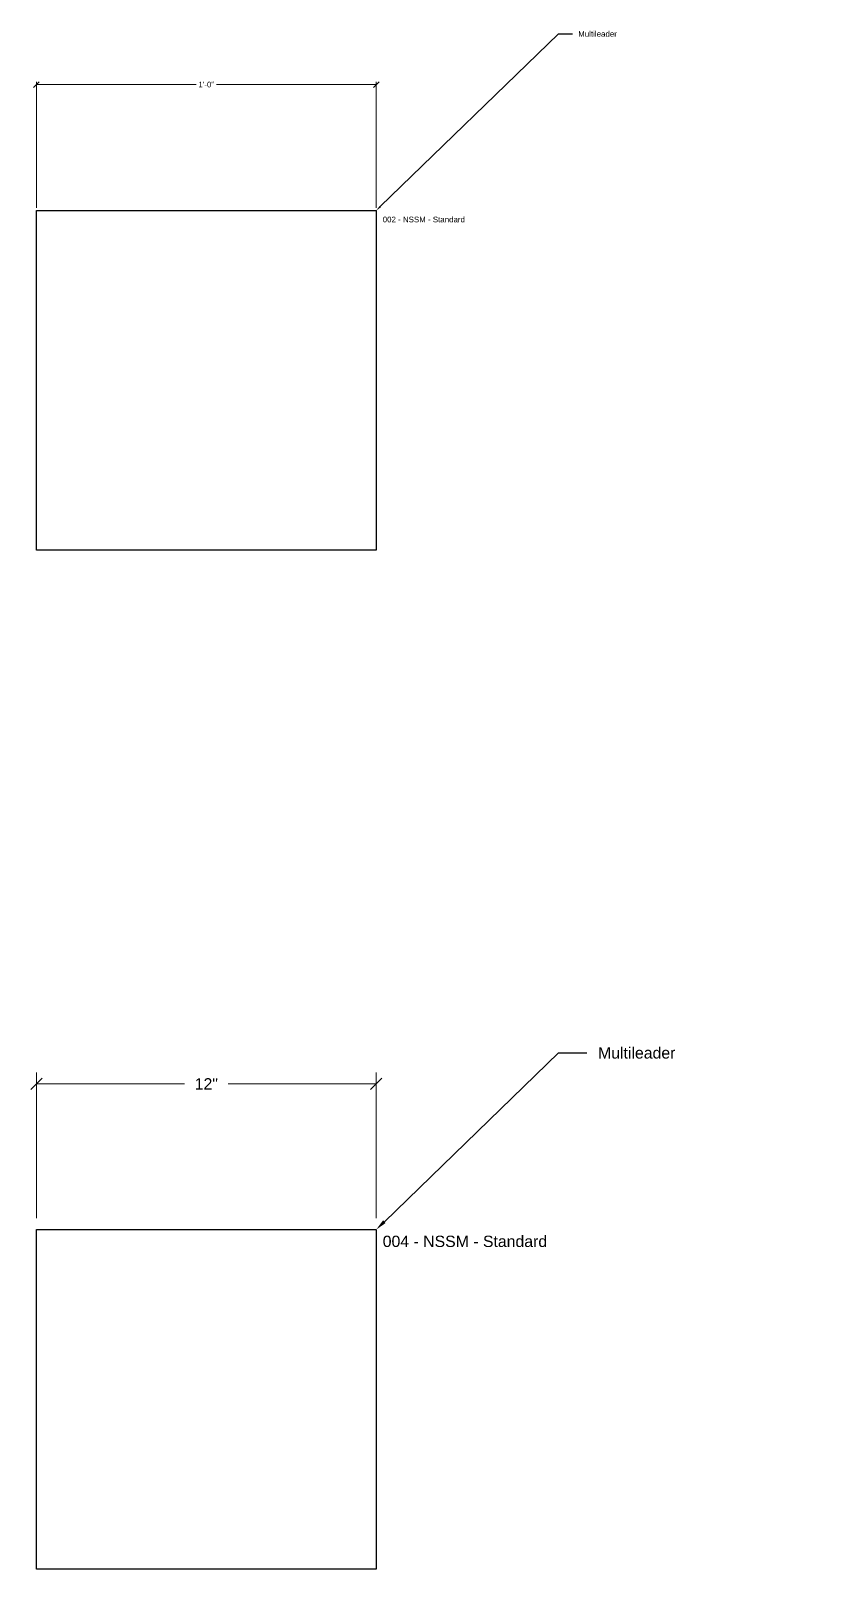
# Model space of a CAD drawing. Header units: inches. Extents: x -301 to 39679, y -468 to 370.
# Drawn here: x -210.1 to -181.9, y 1.2 to 55.6 of the extents above; entities that cross this region are included whole.
import ezdxf
from ezdxf import colors
from ezdxf.entities.mleader import LeaderData, LeaderLine
from ezdxf.math import Vec2, Vec3

# ---------------------------------------------------------------- set-up
doc = ezdxf.new("R2010")
doc.units = ezdxf.units.IN
doc.header["$MEASUREMENT"] = 0
doc.layers.get('Defpoints').update_dxf_attribs({"color": 3})
doc.layers.add('NSE-Call-Outs', color=51, linetype='Continuous', lineweight=13)
doc.layers.add('NSE-Dimensions', color=51, linetype='Continuous', lineweight=13)
doc.styles.add('002 - NSSM - Standard', font='arial.ttf', dxfattribs={"height": 0.2})
doc.styles.add('004 - NSSM - Standard', font='arial.ttf', dxfattribs={"height": 0.4})
doc.dimstyles.new('002 - NSSM - Standard', dxfattribs={"dimtxt": 0.2, "dimasz": 0.2, "dimexe": 0.1, "dimexo": 0.1, "dimgap": 0.1, "dimtad": 0, "dimtih": 1, "dimtoh": 1, "dimdec": 4, "dimzin": 3, "dimdsep": 46, "dimlunit": 4, "dimtxsty": '002 - NSSM - Standard', "dimblk": 'OBLIQUE', "dimcen": 0.2, "dimclrd": 256, "dimclre": 256, "dimclrt": 256, "dimadec": 0, "dimazin": 0, "dimtfac": 0.7, "dimtdec": 4, "dimtmove": 1, "dimatfit": 2, "dimfxl": 1, "dimtfill": 1, "dimtfillclr": 11, "dimfrac": 1, "dimtolj": 1, "dimtzin": 0, "dimlwd": 0, "dimlwe": 0, "dimarcsym": 0})
doc.dimstyles.new('004 - NSSM - Standard$0', dxfattribs={"dimtxt": 0.4, "dimasz": 0.4, "dimexe": 0.4, "dimexo": 0.4, "dimgap": 0.4, "dimtad": 0, "dimdec": 4, "dimzin": 3, "dimdsep": 46, "dimlunit": 5, "dimtxsty": '004 - NSSM - Standard', "dimblk": 'OBLIQUE', "dimcen": 0.4, "dimclrd": 256, "dimclre": 256, "dimclrt": 256, "dimazin": 0, "dimtfac": 0.7, "dimtdec": 4, "dimtmove": 1, "dimatfit": 2, "dimfxl": 1, "dimtfill": 1, "dimtfillclr": 11, "dimfrac": 1, "dimtolj": 1, "dimtzin": 0, "dimlwd": 0, "dimlwe": 0, "dimarcsym": 0})

# ---------------------------------------------------------------- blocks, each defined once
blk = doc.blocks.new('_Oblique')
at = {"color": 0, "linetype": 'ByBlock', "lineweight": -2}
blk.add_line((-0.5, -0.5), (0.5, 0.5), dxfattribs=at)
blk = doc.blocks.new('*D11')
at = {"layer": 'Defpoints', "color": 0, "transparency": 16777216}
for p in [(-197.936, 53.687), (-209.936, 49.237), (-197.936, 49.237)]:
    blk.add_point(p, dxfattribs=at)
at = {"layer": 'NSE-Dimensions', "lineweight": 0, "transparency": 16777216}
for p, q in [((-209.936, 49.337), (-209.936, 53.787)), ((-209.936, 53.687), (-204.292, 53.687)), ((-197.936, 53.687), (-203.579, 53.687)), ((-197.936, 49.337), (-197.936, 53.787))]:
    blk.add_line(p, q, dxfattribs=at)
at = {"layer": 'NSE-Dimensions', "lineweight": 0, "transparency": 16777216, "xscale": 0.2, "yscale": 0.2, "zscale": 0.2, "rotation": 180}
blk.add_blockref('_Oblique', (-209.936, 53.687), dxfattribs=at)
at = {"layer": 'NSE-Dimensions', "lineweight": 0, "transparency": 16777216, "xscale": 0.2, "yscale": 0.2, "zscale": 0.2}
blk.add_blockref('_Oblique', (-197.936, 53.687), dxfattribs=at)
at = {"layer": 'NSE-Dimensions', "transparency": 16777216, "insert": (-203.936, 53.687), "char_height": 0.2, "attachment_point": 5, "style": '002 - NSSM - Standard', "bg_fill": 3, "box_fill_scale": 1.25, "bg_fill_color": 256, "bg_fill_true_color": 13158600, "bg_fill_transparency": 0}
blk.add_mtext('\\A1;1\'-0"', dxfattribs=at)
blk = doc.blocks.new('*D12')
at = {"layer": 'Defpoints', "color": 0, "transparency": 16777216}
for p in [(-209.936, 18.384), (-209.936, 13.237), (-197.936, 13.237)]:
    blk.add_point(p, dxfattribs=at)
at = {"layer": 'NSE-Dimensions', "lineweight": 0, "transparency": 16777216}
for p, q in [((-209.936, 13.637), (-209.936, 18.784)), ((-197.936, 13.637), (-197.936, 18.784)), ((-209.936, 18.384), (-204.702, 18.384)), ((-197.936, 18.384), (-203.169, 18.384))]:
    blk.add_line(p, q, dxfattribs=at)
at = {"layer": 'NSE-Dimensions', "lineweight": 0, "transparency": 16777216, "xscale": 0.4, "yscale": 0.4, "zscale": 0.4, "rotation": 180}
blk.add_blockref('_Oblique', (-209.936, 18.384), dxfattribs=at)
at = {"layer": 'NSE-Dimensions', "lineweight": 0, "transparency": 16777216, "xscale": 0.4, "yscale": 0.4, "zscale": 0.4}
blk.add_blockref('_Oblique', (-197.936, 18.384), dxfattribs=at)
at = {"layer": 'NSE-Dimensions', "transparency": 16777216, "insert": (-203.936, 18.384), "char_height": 0.4, "attachment_point": 5, "style": '004 - NSSM - Standard', "bg_fill": 3, "box_fill_scale": 1.25, "bg_fill_color": 256, "bg_fill_true_color": 13158600, "bg_fill_transparency": 0}
blk.add_mtext('\\A1;12"', dxfattribs=at)

msp = doc.modelspace()

# ---------------------------------------------------------------- linework, layer by layer
at = {"layer": 'Defpoints'}
for points in [[(-209.93558, 49.23692), (-197.93558, 49.23692), (-197.93558, 37.23692), (-209.93558, 37.23692)], [(-209.93558, 13.23692), (-197.93558, 13.23692), (-197.93558, 1.23692), (-209.93558, 1.23692)]]:
    msp.add_lwpolyline(points, close=True, dxfattribs=at)

# ---------------------------------------------------------------- texts
at = {"layer": 'NSE-Call-Outs', "attachment_point": 1}
for s, width, insert, char_height, style in [('002 - NSSM - Standard', 3.8825908, (-197.7066, 49.0205), 0.2, '002 - NSSM - Standard'), ('004 - NSSM - Standard', 10.9465967, (-197.7066, 13.0205), 0.4, '004 - NSSM - Standard')]:
    msp.add_mtext_dynamic_manual_height_columns(s, width=width, gutter_width=0.5, heights=[0], dxfattribs=dict(at, insert=insert, char_height=char_height, style=style))

# ---------------------------------------------------------------- next in the draw order: dimensions: what is measured, and where the dimension line sits
at = {"layer": 'NSE-Dimensions'}
dim = msp.add_linear_dim(base=(-197.93558, 53.68713), p1=(-209.93558, 49.23692), p2=(-197.93558, 49.23692), dimstyle='002 - NSSM - Standard', dxfattribs=at)
dim.commit()
dim.dimension.update_dxf_attribs({"geometry": '*D11', "text_midpoint": (-203.93558, 53.68713)})
dim = msp.add_linear_dim(base=(-209.93558, 18.38416), p1=(-197.93558, 13.23692), p2=(-209.93558, 13.23692), dimstyle='004 - NSSM - Standard$0', override={"dimpost": '"'}, dxfattribs=at)
dim.commit()
dim.dimension.update_dxf_attribs({"geometry": '*D12', "text_midpoint": (-203.93558, 18.38416)})

# ---------------------------------------------------------------- next in the draw order: leaders
at = {"layer": 'NSE-Call-Outs'}
ml = msp.add_multileader_mtext('Standard', dxfattribs=at)
ml.set_content('Multileader', color=256, style='002 - NSSM - Standard')
ml.set_leader_properties(color=256)
ml.build(insert=Vec2(0, 0))
ml.multileader.update_dxf_attribs({"dogleg_length": 0.5, "arrow_head_size": 0.2})
ctx = ml.context
ctx.base_point, ctx.char_height, ctx.arrow_head_size, ctx.landing_gap_size, ctx.plane_origin = Vec3(-191.00237, 55.47516), 0.2, 0.2, 0.2, Vec3(-197.93558, 49.23692)
notes = []
notes.append((ctx, [(0, (1, 1, 0), (-191.50237, 55.47516), (1, 0), 0.5, [(0, [(-197.93558, 49.23692)], 0, [])])]))
ctx.mtext.insert, ctx.mtext.flow_direction = Vec3(-190.80237, 55.5768), 5
ml = msp.add_multileader_mtext('Standard', dxfattribs=at)
ml.set_content('Multileader', color=256, style='004 - NSSM - Standard')
ml.set_leader_properties(color=256)
ml.build(insert=Vec2(0, 0))
ml.multileader.update_dxf_attribs({"dogleg_length": 1, "arrow_head_size": 0.4})
ctx = ml.context
ctx.base_point, ctx.char_height, ctx.arrow_head_size, ctx.landing_gap_size, ctx.plane_origin = Vec3(-190.50237, 19.47516), 0.4, 0.4, 0.4, Vec3(-197.93558, 13.23692)
notes.append((ctx, [(0, (1, 1, 0), (-191.50237, 19.47516), (1, 0), 1, [(0, [(-197.93558, 13.23692)], 0, [])])]))
ctx.mtext.insert, ctx.mtext.width, ctx.mtext.flow_direction = Vec3(-190.10237, 19.67843), 8, 5
ctx.mtext.has_bg_fill, ctx.mtext.bg_color, ctx.mtext.bg_scale_factor, ctx.mtext.bg_transparency, ctx.mtext.use_window_bg_color = 1, -1027028792, 1.5, 0, 1
for ctx, leaders in notes:
    for number, flags, end, landing, length, lines in leaders:
        leader = LeaderData()
        leader.index, (leader.has_last_leader_line, leader.has_dogleg_vector, leader.attachment_direction) = number, flags
        leader.last_leader_point, leader.dogleg_vector, leader.dogleg_length = Vec3(end), Vec3(landing), length
        for number, points, colour, breaks in lines:
            line = LeaderLine()
            line.index, line.vertices, line.color, line.breaks = number, Vec3.list(points), colors.encode_raw_color(colour), breaks
            leader.lines.append(line)
        ctx.leaders.append(leader)

doc.saveas('drawing.dxf')
